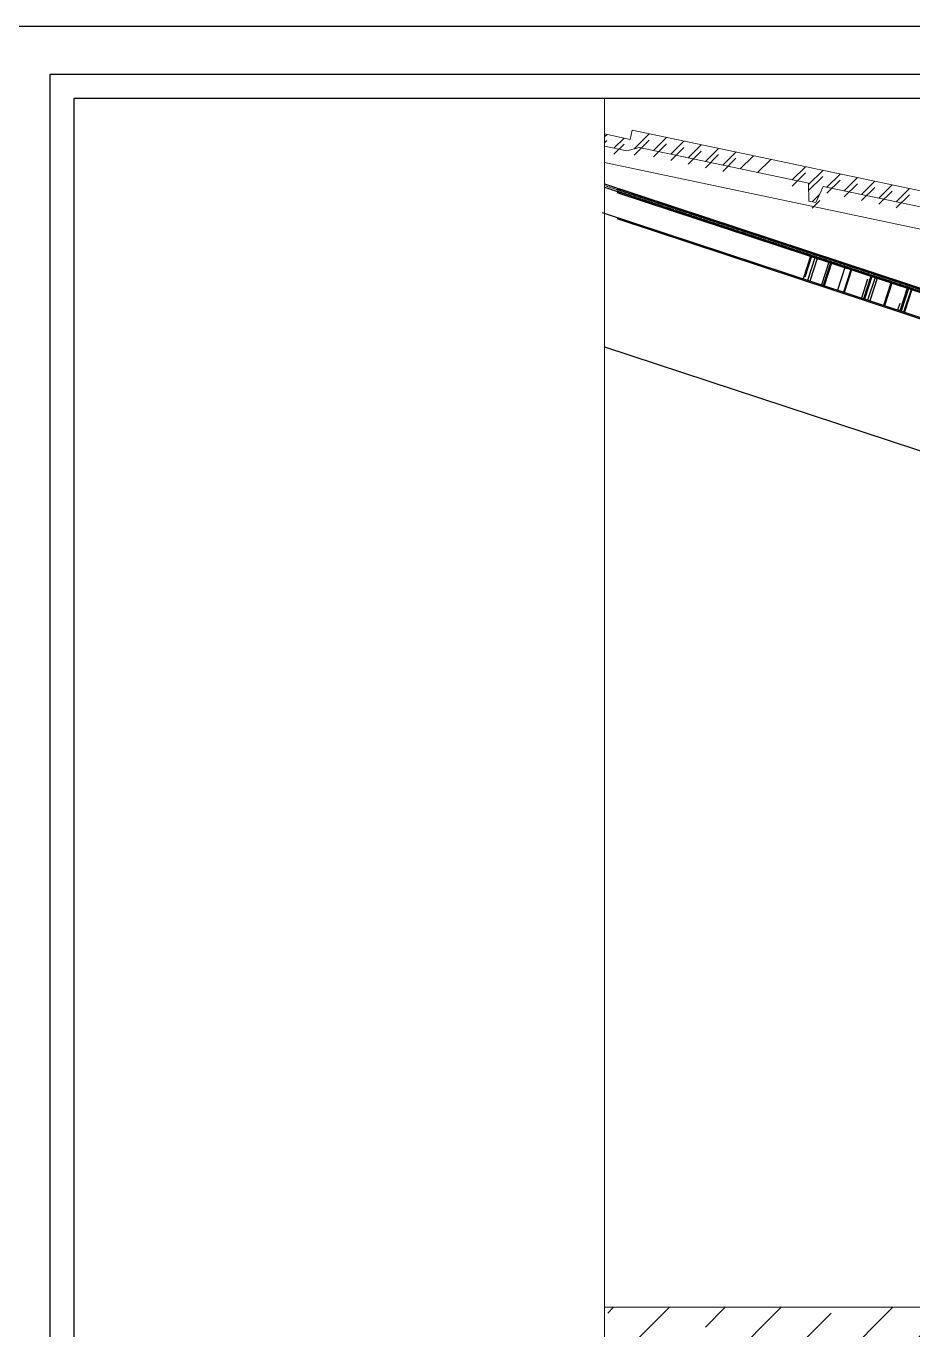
# Model space of a CAD drawing. Extents: x 386248 to 427517, y 4539405 to 4542296.
# Drawn here: x 417235.4 to 417420.2, y 4542023.9 to 4542295.7 of the extents above; entities that cross this region are included whole.
import ezdxf

# ---------------------------------------------------------------- set-up
doc = ezdxf.new("R2010")
doc.units = 0
doc.linetypes.add('HIDDEN', pattern=[9.525, 6.35, -3.175])
doc.linetypes.add('KESIK', pattern=[0.00325, 0.002, -0.00125])
for name, color, linetype, lineweight in [('CATI_', 232, 'Continuous', 20), ('IZOLAS2', 1, 'Continuous', 18), ('KIREMIT', 1, 'Continuous', 20), ('KP', 1, 'Continuous', 30), ('mer', 30, 'Continuous', 20), ('MERTEK', 2, 'Continuous', 25), ('YAZILAR', 1, 'Continuous', 30)]:
    doc.layers.add(name, color=color, linetype=linetype, lineweight=lineweight)
doc.layers.add('HATCH', color=7, linetype='Continuous')
doc.layers.add('Tarama', color=7, linetype='Continuous')

msp = doc.modelspace()

# ---------------------------------------------------------------- hatches: boundary and pattern name
at = {"layer": 'Tarama'}
h = msp.add_hatch(dxfattribs=at)
h.set_pattern_fill('ANSI33', color=256, scale=2.592, angle=360, style=0)
h.set_pattern_definition([(45, (345547.594, 4534986.198), (-11.638412, 11.638412), []), (45, (345559.233, 4534986.198), (-11.638412, 11.638412), [8.2296, -4.1148])])
h.paths.add_polyline_path([(417954.755, 4542028.65), (417355.929, 4542028.65), (417355.929, 4541997.546), (417773.315, 4541997.546), (417773.315, 4541899.05), (417825.155, 4541899.05), (417825.155, 4541997.546), (417954.755, 4541997.546)])

# ---------------------------------------------------------------- linework, layer by layer
at = {"layer": 'CATI_', "linetype": 'HIDDEN', "ltscale": 70}
msp.add_line((417355.929, 4542280.7), (417355.929, 4539579.911), dxfattribs=at)
at = {"layer": 'HATCH', "ltscale": 0.03}
for p, q in [((417398.926, 4542247.946), (417397.324, 4542243.015)), ((417399.119, 4542247.882), (417397.652, 4542243.368)), ((417399.864, 4542247.636), (417398.262, 4542242.705)), ((417400.307, 4542247.49), (417398.705, 4542242.559)), ((417402.741, 4542246.687), (417401.139, 4542241.756)), ((417403.116, 4542246.562), (417401.514, 4542241.632)), ((417403.308, 4542246.5), (417401.706, 4542241.569)), ((417403.308, 4542246.5), (417401.706, 4542241.569)), ((417406.114, 4542245.563), (417404.515, 4542240.642)), ((417407.301, 4542245.168), (417405.703, 4542240.25)), ((417407.498, 4542245.117), (417405.896, 4542240.186)), ((417410.742, 4542242.972), (417409.455, 4542239.012)), ((417411.495, 4542243.798), (417409.893, 4542238.867)), ((417411.625, 4542243.755), (417410.023, 4542238.824)), ((417411.688, 4542243.735), (417410.085, 4542238.804)), ((417412.37, 4542243.509), (417410.768, 4542238.578)), ((417412.813, 4542243.363), (417411.211, 4542238.432)), ((417415.685, 4542242.416), (417414.082, 4542237.485)), ((417415.877, 4542242.352), (417414.275, 4542237.421)), ((417419.066, 4542241.3), (417417.464, 4542236.369)), ((417419.374, 4542241.198), (417417.772, 4542236.267)), ((417419.874, 4542241.033), (417418.272, 4542236.102)), ((417419.941, 4542241.011), (417418.339, 4542236.08)), ((417420.067, 4542240.97), (417418.464, 4542236.038)), ((417417.465, 4542237.88), (417417.021, 4542236.515))]:
    msp.add_line(p, q, dxfattribs=at)
at = {"layer": 'IZOLAS2'}
msp.add_line((417954.755, 4542028.65), (417355.929, 4542028.65), dxfattribs=at)
at = {"layer": 'KIREMIT'}
for p, q in [((417361.314, 4542272.084), (417355.929, 4542273.218)), ((417361.715, 4542273.987), (417361.314, 4542272.084)), ((417438.451, 4542257.827), (417361.715, 4542273.987)), ((417355.929, 4542270.702), (417360.617, 4542269.715)), ((417360.617, 4542269.715), (417363.177, 4542270.367)), ((417363.177, 4542270.367), (417398.464, 4542262.936)), ((417398.464, 4542262.936), (417398.477, 4542259.225)), ((417399.999, 4542258.904), (417401.508, 4542262.295)), ((417401.508, 4542262.295), (417425.734, 4542257.194)), ((417398.477, 4542259.225), (417399.999, 4542258.904))]:
    msp.add_line(p, q, dxfattribs=at)
at = {"layer": 'KIREMIT', "color": 2}
msp.add_line((417433.766, 4542250.866), (417355.929, 4542267.258), dxfattribs=at)
at = {"layer": 'KP'}
for p, q in [((417355.429, 4542256.84), (417788.783, 4542113.833)), ((417358.479, 4542255.578), (417871.769, 4542086.192)), ((417355.929, 4542228.865), (417487.342, 4542185.499))]:
    msp.add_line(p, q, dxfattribs=at)
at = {"layer": 'mer', "linetype": 'KESIK', "ltscale": 50}
for p, q in [((417355.929, 4542262.476), (417751.638, 4542131.892)), ((417358.479, 4542261.379), (417834.624, 4542104.251))]:
    msp.add_line(p, q, dxfattribs=at)
at = {"layer": 'MERTEK'}
for p, q in [((417355.929, 4542262.817), (417751.74, 4542132.2)), ((417355.929, 4542262.135), (417795.592, 4542117.046)), ((417358.479, 4542261.72), (417834.726, 4542104.559)), ((417358.479, 4542261.038), (417878.578, 4542089.405))]:
    msp.add_line(p, q, dxfattribs=at)
at = {"layer": 'Tarama', "ltscale": 0.03}
for p, q in [((417355.929, 4542272.667), (417356.387, 4542273.122)), ((417355.929, 4542271.371), (417356.387, 4542271.826)), ((417357.463, 4542272.015), (417357.463, 4542272.015)), ((417357.91, 4542270.284), (417360.001, 4542272.361)), ((417361.828, 4542272), (417361.828, 4542272)), ((417362.096, 4542270.092), (417365.265, 4542273.239)), ((417362.096, 4542268.796), (417365.265, 4542271.943)), ((417366.128, 4542269.746), (417368.879, 4542272.478)), ((417366.193, 4542271.986), (417366.193, 4542271.986)), ((417370.558, 4542271.971), (417370.558, 4542271.971)), ((417357.463, 4542270.719), (417357.463, 4542270.719)), ((417357.91, 4542268.988), (417360.001, 4542271.065)), ((417361.828, 4542270.704), (417361.828, 4542270.704)), ((417366.128, 4542268.45), (417368.879, 4542271.182)), ((417366.193, 4542270.689), (417366.193, 4542270.689)), ((417368.368, 4542269.796), (417368.368, 4542269.796)), ((417369.742, 4542268.985), (417372.493, 4542271.717)), ((417369.742, 4542267.689), (417372.493, 4542270.421)), ((417370.558, 4542270.674), (417370.558, 4542270.674)), ((417372.733, 4542269.781), (417372.733, 4542269.781)), ((417373.355, 4542268.224), (417376.106, 4542270.956)), ((417373.355, 4542266.928), (417376.106, 4542269.66)), ((417376.969, 4542267.463), (417379.72, 4542270.195)), ((417377.098, 4542269.766), (417377.098, 4542269.766)), ((417380.583, 4542266.702), (417383.334, 4542269.434)), ((417381.463, 4542269.751), (417381.463, 4542269.751)), ((417368.368, 4542268.499), (417368.368, 4542268.499)), ((417372.733, 4542268.485), (417372.733, 4542268.485)), ((417376.969, 4542266.167), (417379.72, 4542268.899)), ((417377.098, 4542268.47), (417377.098, 4542268.47)), ((417380.583, 4542265.406), (417383.334, 4542268.138)), ((417381.463, 4542268.455), (417381.463, 4542268.455)), ((417384.197, 4542265.941), (417386.948, 4542268.673)), ((417387.81, 4542265.18), (417390.561, 4542267.912)), ((417395.038, 4542263.658), (417397.789, 4542266.39)), ((417395.038, 4542262.362), (417397.789, 4542265.094)), ((417398.465, 4542262.711), (417401.403, 4542265.629)), ((417398.465, 4542261.415), (417401.403, 4542264.333)), ((417398.908, 4542265.327), (417398.908, 4542265.327)), ((417398.908, 4542264.03), (417398.908, 4542264.03)), ((417402.265, 4542262.136), (417405.016, 4542264.868)), ((417405.879, 4542261.375), (417408.63, 4542264.107)), ((417398.893, 4542260.962), (417398.893, 4542260.962)), ((417401.083, 4542263.137), (417401.083, 4542263.137)), ((417401.083, 4542261.841), (417401.083, 4542261.841)), ((417402.265, 4542260.84), (417405.016, 4542263.572)), ((417405.448, 4542263.122), (417405.448, 4542263.122)), ((417405.448, 4542261.826), (417405.448, 4542261.826)), ((417405.879, 4542260.079), (417408.63, 4542262.811)), ((417409.493, 4542260.614), (417412.244, 4542263.346)), ((417409.493, 4542259.318), (417412.244, 4542262.05)), ((417409.813, 4542263.107), (417409.813, 4542263.107)), ((417409.813, 4542261.811), (417409.813, 4542261.811)), ((417413.107, 4542259.853), (417415.857, 4542262.585)), ((417413.107, 4542258.557), (417415.857, 4542261.289)), ((417416.72, 4542259.092), (417419.471, 4542261.824)), ((417398.893, 4542259.665), (417398.893, 4542259.665)), ((417399.184, 4542259.076), (417400.781, 4542260.662)), ((417399.184, 4542257.78), (417400.781, 4542259.366)), ((417411.988, 4542260.917), (417411.988, 4542260.917)), ((417411.988, 4542259.621), (417411.988, 4542259.621)), ((417416.353, 4542260.902), (417416.353, 4542260.902)), ((417416.353, 4542259.606), (417416.353, 4542259.606)), ((417416.72, 4542257.796), (417419.471, 4542260.528)), ((417418.528, 4542258.712), (417418.528, 4542258.712)), ((417418.528, 4542257.416), (417418.528, 4542257.416))]:
    msp.add_line(p, q, dxfattribs=at)
at = {"layer": 'YAZILAR', "color": 133, "ltscale": 5}
for points in [[(417230.403, 4542295.7), (418356.269, 4542295.7), (418356.269, 4539405.231), (417230.403, 4539405.231)], [(417240.403, 4542285.7), (418346.269, 4542285.7), (418346.269, 4539411.988), (417240.403, 4539411.988)], [(417245.403, 4542280.7), (418341.269, 4542280.7), (418341.269, 4539416.988), (417245.403, 4539416.988)]]:
    msp.add_lwpolyline(points, close=True, dxfattribs=at)

doc.saveas('drawing.dxf')
